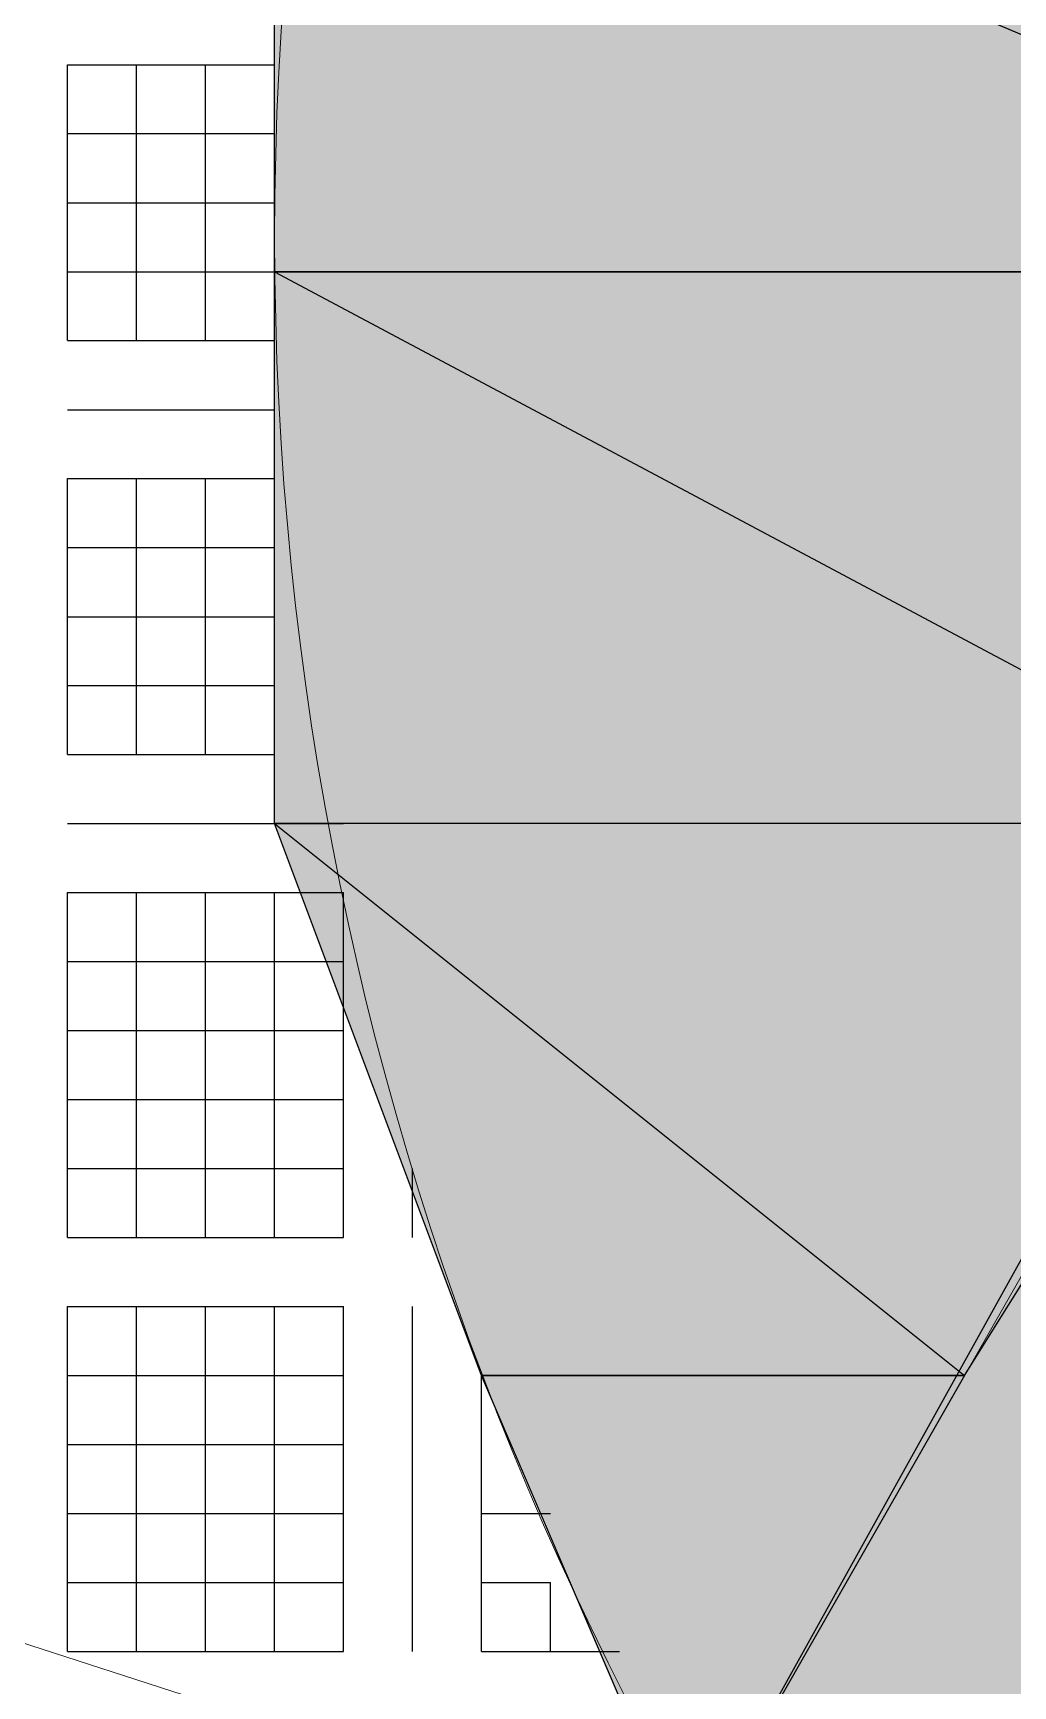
# Model space of a CAD drawing. Header units: millimetres. Extents: x 6 to 745025, y -1528 to 119936.
# Drawn here: x 178.894 to 179.495, y 109.001 to 110.016 of the extents above; entities that cross this region are included whole.
import ezdxf

# ---------------------------------------------------------------- set-up
doc = ezdxf.new("R2010")
doc.units = ezdxf.units.MM
doc.header["$MEASUREMENT"] = 0
doc.layers.get('0').update_dxf_attribs({"linetype": 'CONTINUOUS'})

msp = doc.modelspace()

# ---------------------------------------------------------------- hatches: boundary and pattern name
at = {"true_color": 0x000003}
h = msp.add_hatch(color=0, dxfattribs=at)
h.paths.add_polyline_path([(179.6768, 110.2078), (179.0418, 110.2078), (179.8461, 109.8691)])
h.paths.add_polyline_path([(179.0418, 110.2078), (179.8461, 109.8691), (179.0418, 109.8691)])
h = msp.add_hatch(color=0, dxfattribs=at)
h.paths.add_polyline_path([(179.0418, 109.8691), (179.8461, 109.8691)])
h.paths.add_polyline_path([(179.8461, 109.8691), (179.0418, 109.8691)])
h = msp.add_hatch(color=0, dxfattribs=at)
h.paths.add_polyline_path([(179.8461, 109.8691), (179.0418, 109.8691), (179.6768, 109.5304)])
h.paths.add_polyline_path([(179.0418, 109.8691), (179.6768, 109.5304), (179.0418, 109.5304)])
h = msp.add_hatch(color=0, dxfattribs=at)
h.paths.add_polyline_path([(179.6768, 109.5304), (179.0418, 109.5304), (179.4651, 109.1918)])
h.paths.add_polyline_path([(179.0418, 109.5304), (179.4651, 109.1918), (179.1688, 109.1918)])
at = {"true_color": 0x000006}
h = msp.add_hatch(color=0, dxfattribs=at)
h.paths.add_polyline_path([(180.2271, 109.2764), (179.5074, 109.2764), (180.4388, 108.8954)])
h.paths.add_polyline_path([(179.5074, 109.2764), (180.4388, 108.8954), (179.2958, 108.8954)])
at = {"true_color": 0x000003}
msp.add_hatch(color=0, dxfattribs=at).paths.add_polyline_path([(179.1688, 109.1918), (179.4651, 109.1918), (179.2958, 108.8954)])

# ---------------------------------------------------------------- linework, layer by layer
at = {"color": 0, "linetype": 'Continuous', "lineweight": 25, "true_color": 0x000005}
for p, q in [((179.0418, 109.8268), (179.0418, 109.8268)), ((178.9148, 109.7844), (178.9148, 109.7844)), ((178.9148, 109.7844), (178.9148, 109.7844)), ((178.9148, 109.7844), (178.9148, 109.7844)), ((178.9148, 109.7844), (178.9148, 109.7844)), ((178.9148, 109.7844), (178.9148, 109.7844)), ((178.9148, 109.7844), (178.9148, 109.7844)), ((178.9148, 109.7844), (178.9148, 109.7844)), ((178.9148, 109.7844), (178.9148, 109.7844)), ((178.9571, 109.7844), (178.9571, 109.7844)), ((178.9571, 109.7844), (178.9571, 109.7844)), ((178.9571, 109.7844), (178.9571, 109.7844)), ((178.9571, 109.7844), (178.9571, 109.7844)), ((178.9571, 109.7844), (178.9571, 109.7844)), ((178.9571, 109.7844), (178.9571, 109.7844)), ((178.9571, 109.7844), (178.9571, 109.7844)), ((178.9994, 109.7844), (178.9994, 109.7844)), ((178.9994, 109.7844), (178.9994, 109.7844)), ((178.9994, 109.7844), (178.9994, 109.7844)), ((178.9994, 109.7844), (178.9994, 109.7844)), ((178.9994, 109.7844), (178.9994, 109.7844)), ((178.9994, 109.7844), (178.9994, 109.7844)), ((178.9994, 109.7844), (178.9994, 109.7844)), ((179.0418, 109.7844), (179.0418, 109.7844)), ((179.0418, 109.7844), (179.0418, 109.7844)), ((179.0418, 109.5728), (179.0418, 109.6151)), ((179.0418, 109.5728), (179.0418, 109.5728)), ((178.9148, 109.5304), (178.9148, 109.5304)), ((178.9148, 109.5304), (178.9148, 109.5304)), ((178.9148, 109.5304), (178.9148, 109.5304)), ((178.9148, 109.5304), (178.9148, 109.5304)), ((178.9148, 109.5304), (178.9148, 109.5304)), ((178.9148, 109.5304), (178.9148, 109.5304)), ((178.9148, 109.5304), (178.9148, 109.5304)), ((178.9148, 109.5304), (178.9148, 109.5304)), ((178.9571, 109.5304), (178.9571, 109.5304)), ((178.9571, 109.5304), (178.9571, 109.5304)), ((178.9571, 109.5304), (178.9571, 109.5304)), ((178.9571, 109.5304), (178.9571, 109.5304)), ((178.9571, 109.5304), (178.9571, 109.5304)), ((178.9571, 109.5304), (178.9571, 109.5304)), ((178.9571, 109.5304), (178.9571, 109.5304)), ((178.9994, 109.5304), (178.9994, 109.5304)), ((178.9994, 109.5304), (178.9994, 109.5304)), ((178.9994, 109.5304), (178.9994, 109.5304)), ((178.9994, 109.5304), (178.9994, 109.5304)), ((178.9994, 109.5304), (178.9994, 109.5304)), ((178.9994, 109.5304), (178.9994, 109.5304)), ((178.9994, 109.5304), (178.9994, 109.5304)), ((179.0418, 109.5304), (179.0418, 109.5304)), ((179.0418, 109.5304), (179.0418, 109.5304)), ((179.0418, 109.5304), (179.0418, 109.5304)), ((179.0418, 109.5304), (179.0418, 109.5304)), ((179.0418, 109.5304), (179.0418, 109.5304)), ((179.0418, 109.5304), (179.0418, 109.5304)), ((179.0418, 109.5304), (179.0418, 109.5304)), ((179.1264, 109.3188), (179.1264, 109.3188)), ((179.1264, 109.3188), (179.1264, 109.3188)), ((179.1264, 109.3188), (179.1264, 109.3188)), ((179.1264, 109.3188), (179.1264, 109.3188)), ((179.1264, 109.2764), (179.1264, 109.3188)), ((179.1264, 109.2764), (179.1264, 109.3188)), ((179.1264, 109.2764), (179.1264, 109.2764)), ((179.1264, 109.2764), (179.1264, 109.2764)), ((179.1264, 109.2764), (179.1264, 109.2764)), ((179.1264, 109.2764), (179.1264, 109.2764)), ((179.1264, 109.2764), (179.1264, 109.2764)), ((179.1264, 109.2764), (179.1264, 109.2764)), ((179.1264, 109.2764), (179.1264, 109.2764)), ((179.1264, 109.2764), (179.1264, 109.2764)), ((179.1264, 109.2764), (179.1264, 109.2764)), ((179.1264, 109.2764), (179.1264, 109.2764)), ((179.1264, 109.2341), (179.1264, 109.2341)), ((179.1264, 109.2341), (179.1264, 109.2341)), ((179.1264, 109.2341), (179.1264, 109.2341)), ((179.1264, 109.2341), (179.1264, 109.2341)), ((179.1264, 109.2341), (179.1264, 109.2341)), ((179.1264, 109.2341), (179.1264, 109.2341)), ((179.1264, 109.2341), (179.1264, 109.2341)), ((179.1264, 109.1918), (179.1264, 109.1918)), ((179.1264, 109.1918), (179.1264, 109.1918)), ((179.1264, 109.1918), (179.1264, 109.1918)), ((179.1264, 109.1918), (179.1264, 109.1918)), ((179.1264, 109.1918), (179.1264, 109.1918)), ((179.1264, 109.1918), (179.1264, 109.1918)), ((179.1264, 109.1918), (179.1264, 109.1918)), ((179.1688, 109.1918), (179.1688, 109.1918)), ((179.1688, 109.1918), (179.1688, 109.1918)), ((179.1688, 109.1918), (179.1688, 109.1918)), ((179.1688, 109.1918), (179.1688, 109.1918)), ((179.1688, 109.1918), (179.1688, 109.1918)), ((179.1264, 109.1494), (179.1264, 109.1494)), ((179.1264, 109.1494), (179.1264, 109.1494)), ((179.1264, 109.1494), (179.1264, 109.1494)), ((179.1264, 109.1494), (179.1264, 109.1494)), ((179.1264, 109.1494), (179.1264, 109.1494)), ((179.1264, 109.1494), (179.1264, 109.1494)), ((179.1264, 109.1494), (179.1264, 109.1494)), ((179.1688, 109.1494), (179.1688, 109.1494)), ((179.1688, 109.1494), (179.1688, 109.1494)), ((179.1688, 109.1494), (179.1688, 109.1494)), ((179.1688, 109.1494), (179.1688, 109.1494)), ((179.1688, 109.1494), (179.1688, 109.1494)), ((179.1688, 109.1494), (179.1688, 109.1494)), ((179.1688, 109.1494), (179.1688, 109.1494)), ((179.1264, 109.1071), (179.1264, 109.1071)), ((179.1264, 109.1071), (179.1264, 109.1071)), ((179.1264, 109.1071), (179.1264, 109.1071)), ((179.1264, 109.1071), (179.1264, 109.1071)), ((179.1264, 109.1071), (179.1264, 109.1071)), ((179.1264, 109.1071), (179.1264, 109.1071)), ((179.1264, 109.1071), (179.1264, 109.1071)), ((179.1688, 109.1071), (179.1688, 109.1071)), ((179.1688, 109.1071), (179.1688, 109.1071)), ((179.1688, 109.1071), (179.1688, 109.1071)), ((179.1688, 109.1071), (179.1688, 109.1071)), ((179.1688, 109.1071), (179.1688, 109.1071)), ((179.1688, 109.1071), (179.1688, 109.1071)), ((179.1688, 109.1071), (179.2111, 109.1071)), ((179.1264, 109.0648), (179.1264, 109.0648)), ((179.1264, 109.0648), (179.1264, 109.0648)), ((179.1264, 109.0648), (179.1264, 109.0648)), ((179.1264, 109.0648), (179.1264, 109.0648)), ((179.1264, 109.0648), (179.1264, 109.0648)), ((179.1264, 109.0648), (179.1264, 109.0648)), ((179.1264, 109.0648), (179.1264, 109.0648)), ((179.1688, 109.0648), (179.2111, 109.0648)), ((179.1688, 109.0648), (179.2111, 109.0648)), ((179.1688, 109.0648), (179.2111, 109.0648)), ((179.1688, 109.0648), (179.2111, 109.0648)), ((179.1688, 109.0648), (179.2111, 109.0648)), ((179.1688, 109.0648), (179.2111, 109.0648)), ((179.1688, 109.0648), (179.2111, 109.0648)), ((179.2111, 109.0224), (179.2111, 109.0648)), ((179.2111, 109.0224), (179.2111, 109.0648)), ((179.2111, 109.0224), (179.2111, 109.0648)), ((179.1264, 109.0224), (179.1264, 109.0224)), ((179.1264, 109.0224), (179.1264, 109.0224)), ((179.1264, 109.0224), (179.1264, 109.0224)), ((179.1264, 109.0224), (179.1264, 109.0224)), ((179.1264, 109.0224), (179.1264, 109.0224)), ((179.1264, 109.0224), (179.1264, 109.0224)), ((179.1264, 109.0224), (179.1264, 109.0224)), ((179.1264, 109.0224), (179.1264, 109.0224)), ((179.1688, 109.0224), (179.2111, 109.0224)), ((179.1688, 109.0224), (179.2111, 109.0224)), ((179.1688, 109.0224), (179.2111, 109.0224)), ((179.1688, 109.0224), (179.2111, 109.0224)), ((179.1688, 109.0224), (179.2111, 109.0224)), ((179.1688, 109.0224), (179.2111, 109.0224)), ((179.1688, 109.0224), (179.2111, 109.0224)), ((179.2111, 109.0224), (179.2111, 109.0224)), ((179.2111, 109.0224), (179.2111, 109.0224)), ((179.2111, 109.0224), (179.2111, 109.0224)), ((179.2111, 109.0224), (179.2111, 109.0224))]:
    msp.add_line(p, q, dxfattribs=at)
at = {"color": 0, "linetype": 'Continuous', "lineweight": 18, "true_color": 0x000003}
msp.add_lwpolyline([(180.9891, 111.8588), (179.2958, 108.8954), (182.6824, 108.8954)], close=True, dxfattribs=at)
msp.add_lwpolyline([(179.2958, 110.8428), (176.2901, 109.8691), (179.2958, 108.8954)], dxfattribs=at)
at = {"color": 0, "linetype": 'Continuous', "lineweight": -2, "true_color": 0x000003}
for points in [[(179.0418, 110.2078), (179.8461, 109.8691), (179.0418, 109.8691)], [(179.0418, 109.8691), (179.8461, 109.8691), (179.8461, 109.8691)], [(179.8461, 109.8691), (179.8461, 109.8691), (179.0418, 109.8691)], [(179.8461, 109.8691), (179.0418, 109.8691), (179.6768, 109.5304)], [(179.0418, 109.8691), (179.6768, 109.5304), (179.0418, 109.5304)], [(179.6768, 109.5304), (179.0418, 109.5304), (179.4651, 109.1918)], [(179.0418, 109.5304), (179.4651, 109.1918), (179.1688, 109.1918)], [(179.1688, 109.1918), (179.4651, 109.1918), (179.2958, 108.8954)]]:
    msp.add_lwpolyline(points, close=True, dxfattribs=at)
at = {"color": 0, "linetype": 'Continuous', "lineweight": 25, "true_color": 0x000005}
for points in [[(178.9148, 109.9961), (178.9571, 109.9961), (178.9994, 109.9961), (179.0418, 109.9961)], [(178.9148, 109.9961), (178.9571, 109.9961), (178.9994, 109.9961), (179.0418, 109.9961)], [(178.9148, 109.9961), (178.9571, 109.9961), (178.9994, 109.9961), (179.0418, 109.9961)], [(178.9148, 109.9961), (178.9571, 109.9961), (178.9994, 109.9961), (179.0418, 109.9961)], [(178.9148, 109.9961), (178.9571, 109.9961), (178.9994, 109.9961), (179.0418, 109.9961)], [(178.9148, 109.9961), (178.9571, 109.9961), (178.9994, 109.9961), (179.0418, 109.9961)], [(178.9148, 109.9961), (178.9571, 109.9961), (178.9994, 109.9961), (179.0418, 109.9961)], [(178.9148, 109.8268), (178.9148, 109.8691), (178.9148, 109.9114), (178.9148, 109.9538), (178.9148, 109.9961)], [(178.9148, 109.8268), (178.9148, 109.8691), (178.9148, 109.9114), (178.9148, 109.9538), (178.9148, 109.9961)], [(178.9148, 109.8268), (178.9148, 109.8691), (178.9148, 109.9114), (178.9148, 109.9538), (178.9148, 109.9961)], [(178.9148, 109.8268), (178.9148, 109.8691), (178.9148, 109.9114), (178.9148, 109.9538), (178.9148, 109.9961)], [(178.9148, 109.8268), (178.9148, 109.8691), (178.9148, 109.9114), (178.9148, 109.9538), (178.9148, 109.9961)], [(178.9148, 109.8268), (178.9148, 109.8691), (178.9148, 109.9114), (178.9148, 109.9538), (178.9148, 109.9961)], [(178.9148, 109.8268), (178.9148, 109.8691), (178.9148, 109.9114), (178.9148, 109.9538), (178.9148, 109.9961)], [(178.9148, 109.8268), (178.9148, 109.8691), (178.9148, 109.9114), (178.9148, 109.9538), (178.9148, 109.9961)], [(178.9571, 109.8268), (178.9571, 109.8691), (178.9571, 109.9114), (178.9571, 109.9538), (178.9571, 109.9961)], [(178.9571, 109.8268), (178.9571, 109.8691), (178.9571, 109.9114), (178.9571, 109.9538), (178.9571, 109.9961)], [(178.9571, 109.8268), (178.9571, 109.8691), (178.9571, 109.9114), (178.9571, 109.9538), (178.9571, 109.9961)], [(178.9571, 109.8268), (178.9571, 109.8691), (178.9571, 109.9114), (178.9571, 109.9538), (178.9571, 109.9961)], [(178.9571, 109.8268), (178.9571, 109.8691), (178.9571, 109.9114), (178.9571, 109.9538), (178.9571, 109.9961)], [(178.9571, 109.8268), (178.9571, 109.8691), (178.9571, 109.9114), (178.9571, 109.9538), (178.9571, 109.9961)], [(178.9571, 109.8268), (178.9571, 109.8691), (178.9571, 109.9114), (178.9571, 109.9538), (178.9571, 109.9961)], [(178.9994, 109.8268), (178.9994, 109.8691), (178.9994, 109.9114), (178.9994, 109.9538), (178.9994, 109.9961)], [(178.9994, 109.8268), (178.9994, 109.8691), (178.9994, 109.9114), (178.9994, 109.9538), (178.9994, 109.9961)], [(178.9994, 109.8268), (178.9994, 109.8691), (178.9994, 109.9114), (178.9994, 109.9538), (178.9994, 109.9961)], [(178.9994, 109.8268), (178.9994, 109.8691), (178.9994, 109.9114), (178.9994, 109.9538), (178.9994, 109.9961)], [(178.9994, 109.8268), (178.9994, 109.8691), (178.9994, 109.9114), (178.9994, 109.9538), (178.9994, 109.9961)], [(178.9994, 109.8268), (178.9994, 109.8691), (178.9994, 109.9114), (178.9994, 109.9538), (178.9994, 109.9961)], [(178.9994, 109.8268), (178.9994, 109.8691), (178.9994, 109.9114), (178.9994, 109.9538), (178.9994, 109.9961)], [(179.0418, 109.8268), (179.0418, 109.8691), (179.0418, 109.9114), (179.0418, 109.9538), (179.0418, 109.9961)], [(179.0418, 109.9114), (179.0418, 109.9538), (179.0418, 109.9961)], [(178.9148, 109.9538), (178.9571, 109.9538), (178.9994, 109.9538), (179.0418, 109.9538)], [(178.9148, 109.9538), (178.9571, 109.9538), (178.9994, 109.9538), (179.0418, 109.9538)], [(178.9148, 109.9538), (178.9571, 109.9538), (178.9994, 109.9538), (179.0418, 109.9538)], [(178.9148, 109.9538), (178.9571, 109.9538), (178.9994, 109.9538), (179.0418, 109.9538)], [(178.9148, 109.9538), (178.9571, 109.9538), (178.9994, 109.9538), (179.0418, 109.9538)], [(178.9148, 109.9538), (178.9571, 109.9538), (178.9994, 109.9538), (179.0418, 109.9538)], [(178.9148, 109.9538), (178.9571, 109.9538), (178.9994, 109.9538), (179.0418, 109.9538)], [(178.9148, 109.9114), (178.9571, 109.9114), (178.9994, 109.9114), (179.0418, 109.9114)], [(178.9148, 109.9114), (178.9571, 109.9114), (178.9994, 109.9114), (179.0418, 109.9114)], [(178.9148, 109.9114), (178.9571, 109.9114), (178.9994, 109.9114), (179.0418, 109.9114)], [(178.9148, 109.9114), (178.9571, 109.9114), (178.9994, 109.9114), (179.0418, 109.9114)], [(178.9148, 109.9114), (178.9571, 109.9114), (178.9994, 109.9114), (179.0418, 109.9114)], [(178.9148, 109.9114), (178.9571, 109.9114), (178.9994, 109.9114), (179.0418, 109.9114)], [(178.9148, 109.9114), (178.9571, 109.9114), (178.9994, 109.9114), (179.0418, 109.9114)], [(178.9148, 109.8691), (178.9571, 109.8691), (178.9994, 109.8691), (179.0418, 109.8691)], [(178.9148, 109.8691), (178.9571, 109.8691), (178.9994, 109.8691), (179.0418, 109.8691)], [(178.9148, 109.8691), (178.9571, 109.8691), (178.9994, 109.8691), (179.0418, 109.8691)], [(178.9148, 109.8691), (178.9571, 109.8691), (178.9994, 109.8691), (179.0418, 109.8691)], [(178.9148, 109.8691), (178.9571, 109.8691), (178.9994, 109.8691), (179.0418, 109.8691)], [(178.9148, 109.8691), (178.9571, 109.8691), (178.9994, 109.8691), (179.0418, 109.8691)], [(178.9148, 109.8691), (178.9571, 109.8691), (178.9994, 109.8691), (179.0418, 109.8691)], [(178.9148, 109.8268), (178.9571, 109.8268), (178.9994, 109.8268), (179.0418, 109.8268)], [(178.9148, 109.8268), (178.9571, 109.8268), (178.9994, 109.8268), (179.0418, 109.8268)], [(178.9148, 109.8268), (178.9571, 109.8268), (178.9994, 109.8268), (179.0418, 109.8268)], [(178.9148, 109.8268), (178.9571, 109.8268), (178.9994, 109.8268), (179.0418, 109.8268)], [(178.9148, 109.8268), (178.9571, 109.8268), (178.9994, 109.8268), (179.0418, 109.8268)], [(178.9148, 109.8268), (178.9571, 109.8268), (178.9994, 109.8268), (179.0418, 109.8268)], [(178.9148, 109.8268), (178.9571, 109.8268), (178.9994, 109.8268), (179.0418, 109.8268)], [(178.9148, 109.8268), (178.9571, 109.8268), (178.9994, 109.8268), (179.0418, 109.8268)], [(178.9148, 109.7844), (178.9571, 109.7844), (178.9994, 109.7844), (179.0418, 109.7844)], [(178.9148, 109.7844), (178.9571, 109.7844), (178.9994, 109.7844), (179.0418, 109.7844)], [(178.9148, 109.7844), (178.9571, 109.7844), (178.9994, 109.7844), (179.0418, 109.7844)], [(178.9148, 109.7844), (178.9571, 109.7844), (178.9994, 109.7844), (179.0418, 109.7844)], [(178.9148, 109.7844), (178.9571, 109.7844), (178.9994, 109.7844), (179.0418, 109.7844)], [(178.9148, 109.7844), (178.9571, 109.7844), (178.9994, 109.7844), (179.0418, 109.7844)], [(178.9148, 109.7844), (178.9571, 109.7844), (178.9994, 109.7844), (179.0418, 109.7844)], [(178.9148, 109.7421), (178.9571, 109.7421), (178.9994, 109.7421), (179.0418, 109.7421)], [(178.9148, 109.7421), (178.9571, 109.7421), (178.9994, 109.7421), (179.0418, 109.7421)], [(178.9148, 109.7421), (178.9571, 109.7421), (178.9994, 109.7421), (179.0418, 109.7421)], [(178.9148, 109.7421), (178.9571, 109.7421), (178.9994, 109.7421), (179.0418, 109.7421)], [(178.9148, 109.7421), (178.9571, 109.7421), (178.9994, 109.7421), (179.0418, 109.7421)], [(178.9148, 109.7421), (178.9571, 109.7421), (178.9994, 109.7421), (179.0418, 109.7421)], [(178.9148, 109.7421), (178.9571, 109.7421), (178.9994, 109.7421), (179.0418, 109.7421)], [(178.9148, 109.5728), (178.9148, 109.6151), (178.9148, 109.6574), (178.9148, 109.6998), (178.9148, 109.7421)], [(178.9148, 109.5728), (178.9148, 109.6151), (178.9148, 109.6574), (178.9148, 109.6998), (178.9148, 109.7421)], [(178.9148, 109.5728), (178.9148, 109.6151), (178.9148, 109.6574), (178.9148, 109.6998), (178.9148, 109.7421)], [(178.9148, 109.5728), (178.9148, 109.6151), (178.9148, 109.6574), (178.9148, 109.6998), (178.9148, 109.7421)], [(178.9148, 109.5728), (178.9148, 109.6151), (178.9148, 109.6574), (178.9148, 109.6998), (178.9148, 109.7421)], [(178.9148, 109.5728), (178.9148, 109.6151), (178.9148, 109.6574), (178.9148, 109.6998), (178.9148, 109.7421)], [(178.9148, 109.5728), (178.9148, 109.6151), (178.9148, 109.6574), (178.9148, 109.6998), (178.9148, 109.7421)], [(178.9148, 109.5728), (178.9148, 109.6151), (178.9148, 109.6574), (178.9148, 109.6998), (178.9148, 109.7421)], [(178.9571, 109.5728), (178.9571, 109.6151), (178.9571, 109.6574), (178.9571, 109.6998), (178.9571, 109.7421)], [(178.9571, 109.5728), (178.9571, 109.6151), (178.9571, 109.6574), (178.9571, 109.6998), (178.9571, 109.7421)], [(178.9571, 109.5728), (178.9571, 109.6151), (178.9571, 109.6574), (178.9571, 109.6998), (178.9571, 109.7421)], [(178.9571, 109.5728), (178.9571, 109.6151), (178.9571, 109.6574), (178.9571, 109.6998), (178.9571, 109.7421)], [(178.9571, 109.5728), (178.9571, 109.6151), (178.9571, 109.6574), (178.9571, 109.6998), (178.9571, 109.7421)], [(178.9571, 109.5728), (178.9571, 109.6151), (178.9571, 109.6574), (178.9571, 109.6998), (178.9571, 109.7421)], [(178.9571, 109.5728), (178.9571, 109.6151), (178.9571, 109.6574), (178.9571, 109.6998), (178.9571, 109.7421)], [(178.9994, 109.5728), (178.9994, 109.6151), (178.9994, 109.6574), (178.9994, 109.6998), (178.9994, 109.7421)], [(178.9994, 109.5728), (178.9994, 109.6151), (178.9994, 109.6574), (178.9994, 109.6998), (178.9994, 109.7421)], [(178.9994, 109.5728), (178.9994, 109.6151), (178.9994, 109.6574), (178.9994, 109.6998), (178.9994, 109.7421)], [(178.9994, 109.5728), (178.9994, 109.6151), (178.9994, 109.6574), (178.9994, 109.6998), (178.9994, 109.7421)], [(178.9994, 109.5728), (178.9994, 109.6151), (178.9994, 109.6574), (178.9994, 109.6998), (178.9994, 109.7421)], [(178.9994, 109.5728), (178.9994, 109.6151), (178.9994, 109.6574), (178.9994, 109.6998), (178.9994, 109.7421)], [(178.9994, 109.5728), (178.9994, 109.6151), (178.9994, 109.6574), (178.9994, 109.6998), (178.9994, 109.7421)], [(179.0418, 109.5728), (179.0418, 109.6151), (179.0418, 109.6574), (179.0418, 109.6998), (179.0418, 109.7421)], [(179.0418, 109.5728), (179.0418, 109.6151), (179.0418, 109.6574), (179.0418, 109.6998), (179.0418, 109.7421)], [(178.9148, 109.6998), (178.9571, 109.6998), (178.9994, 109.6998), (179.0418, 109.6998)], [(178.9148, 109.6998), (178.9571, 109.6998), (178.9994, 109.6998), (179.0418, 109.6998)], [(178.9148, 109.6998), (178.9571, 109.6998), (178.9994, 109.6998), (179.0418, 109.6998)], [(178.9148, 109.6998), (178.9571, 109.6998), (178.9994, 109.6998), (179.0418, 109.6998)], [(178.9148, 109.6998), (178.9571, 109.6998), (178.9994, 109.6998), (179.0418, 109.6998)], [(178.9148, 109.6998), (178.9571, 109.6998), (178.9994, 109.6998), (179.0418, 109.6998)], [(178.9148, 109.6998), (178.9571, 109.6998), (178.9994, 109.6998), (179.0418, 109.6998)], [(179.0418, 109.5728), (179.0418, 109.6151), (179.0418, 109.6574), (179.0418, 109.6998)], [(178.9148, 109.6574), (178.9571, 109.6574), (178.9994, 109.6574), (179.0418, 109.6574)], [(178.9148, 109.6574), (178.9571, 109.6574), (178.9994, 109.6574), (179.0418, 109.6574)], [(178.9148, 109.6574), (178.9571, 109.6574), (178.9994, 109.6574), (179.0418, 109.6574)], [(178.9148, 109.6574), (178.9571, 109.6574), (178.9994, 109.6574), (179.0418, 109.6574)], [(178.9148, 109.6574), (178.9571, 109.6574), (178.9994, 109.6574), (179.0418, 109.6574)], [(178.9148, 109.6574), (178.9571, 109.6574), (178.9994, 109.6574), (179.0418, 109.6574)], [(178.9148, 109.6574), (178.9571, 109.6574), (178.9994, 109.6574), (179.0418, 109.6574)], [(179.0418, 109.5728), (179.0418, 109.6151), (179.0418, 109.6574)], [(178.9148, 109.6151), (178.9571, 109.6151), (178.9994, 109.6151), (179.0418, 109.6151)], [(178.9148, 109.6151), (178.9571, 109.6151), (178.9994, 109.6151), (179.0418, 109.6151)], [(178.9148, 109.6151), (178.9571, 109.6151), (178.9994, 109.6151), (179.0418, 109.6151)], [(178.9148, 109.6151), (178.9571, 109.6151), (178.9994, 109.6151), (179.0418, 109.6151)], [(178.9148, 109.6151), (178.9571, 109.6151), (178.9994, 109.6151), (179.0418, 109.6151)], [(178.9148, 109.6151), (178.9571, 109.6151), (178.9994, 109.6151), (179.0418, 109.6151)], [(178.9148, 109.6151), (178.9571, 109.6151), (178.9994, 109.6151), (179.0418, 109.6151)], [(178.9148, 109.5728), (178.9571, 109.5728), (178.9994, 109.5728), (179.0418, 109.5728)], [(178.9148, 109.5728), (178.9571, 109.5728), (178.9994, 109.5728), (179.0418, 109.5728)], [(178.9148, 109.5728), (178.9571, 109.5728), (178.9994, 109.5728), (179.0418, 109.5728)], [(178.9148, 109.5728), (178.9571, 109.5728), (178.9994, 109.5728), (179.0418, 109.5728)], [(178.9148, 109.5728), (178.9571, 109.5728), (178.9994, 109.5728), (179.0418, 109.5728)], [(178.9148, 109.5728), (178.9571, 109.5728), (178.9994, 109.5728), (179.0418, 109.5728)], [(178.9148, 109.5728), (178.9571, 109.5728), (178.9994, 109.5728), (179.0418, 109.5728)], [(178.9148, 109.5728), (178.9571, 109.5728), (178.9994, 109.5728), (179.0418, 109.5728)], [(178.9148, 109.5304), (178.9571, 109.5304), (178.9994, 109.5304), (179.0418, 109.5304)], [(178.9148, 109.5304), (178.9571, 109.5304), (178.9994, 109.5304), (179.0418, 109.5304)], [(178.9148, 109.5304), (178.9571, 109.5304), (178.9994, 109.5304), (179.0418, 109.5304)], [(178.9148, 109.5304), (178.9571, 109.5304), (178.9994, 109.5304), (179.0418, 109.5304)], [(178.9148, 109.5304), (178.9571, 109.5304), (178.9994, 109.5304), (179.0418, 109.5304)], [(178.9148, 109.5304), (178.9571, 109.5304), (178.9994, 109.5304), (179.0418, 109.5304)], [(178.9148, 109.5304), (178.9571, 109.5304), (178.9994, 109.5304), (179.0418, 109.5304), (179.0841, 109.5304)], [(178.9148, 109.4881), (178.9571, 109.4881), (178.9994, 109.4881), (179.0418, 109.4881), (179.0841, 109.4881)], [(178.9148, 109.4881), (178.9571, 109.4881), (178.9994, 109.4881), (179.0418, 109.4881), (179.0841, 109.4881)], [(178.9148, 109.4881), (178.9571, 109.4881), (178.9994, 109.4881), (179.0418, 109.4881), (179.0841, 109.4881)], [(178.9148, 109.4881), (178.9571, 109.4881), (178.9994, 109.4881), (179.0418, 109.4881), (179.0841, 109.4881)], [(178.9148, 109.4881), (178.9571, 109.4881), (178.9994, 109.4881), (179.0418, 109.4881), (179.0841, 109.4881)], [(178.9148, 109.4881), (178.9571, 109.4881), (178.9994, 109.4881), (179.0418, 109.4881), (179.0841, 109.4881)], [(178.9148, 109.4881), (178.9571, 109.4881), (178.9994, 109.4881), (179.0418, 109.4881), (179.0841, 109.4881)], [(178.9148, 109.2764), (178.9148, 109.3188), (178.9148, 109.3611), (178.9148, 109.4034), (178.9148, 109.4458), (178.9148, 109.4881)], [(178.9148, 109.2764), (178.9148, 109.3188), (178.9148, 109.3611), (178.9148, 109.4034), (178.9148, 109.4458), (178.9148, 109.4881)], [(178.9148, 109.2764), (178.9148, 109.3188), (178.9148, 109.3611), (178.9148, 109.4034), (178.9148, 109.4458), (178.9148, 109.4881)], [(178.9148, 109.2764), (178.9148, 109.3188), (178.9148, 109.3611), (178.9148, 109.4034), (178.9148, 109.4458), (178.9148, 109.4881)], [(178.9148, 109.2764), (178.9148, 109.3188), (178.9148, 109.3611), (178.9148, 109.4034), (178.9148, 109.4458), (178.9148, 109.4881)], [(178.9148, 109.2764), (178.9148, 109.3188), (178.9148, 109.3611), (178.9148, 109.4034), (178.9148, 109.4458), (178.9148, 109.4881)], [(178.9148, 109.2764), (178.9148, 109.3188), (178.9148, 109.3611), (178.9148, 109.4034), (178.9148, 109.4458), (178.9148, 109.4881)], [(178.9148, 109.2764), (178.9148, 109.3188), (178.9148, 109.3611), (178.9148, 109.4034), (178.9148, 109.4458), (178.9148, 109.4881)], [(178.9571, 109.2764), (178.9571, 109.3188), (178.9571, 109.3611), (178.9571, 109.4034), (178.9571, 109.4458), (178.9571, 109.4881)], [(178.9571, 109.2764), (178.9571, 109.3188), (178.9571, 109.3611), (178.9571, 109.4034), (178.9571, 109.4458), (178.9571, 109.4881)], [(178.9571, 109.2764), (178.9571, 109.3188), (178.9571, 109.3611), (178.9571, 109.4034), (178.9571, 109.4458), (178.9571, 109.4881)], [(178.9571, 109.2764), (178.9571, 109.3188), (178.9571, 109.3611), (178.9571, 109.4034), (178.9571, 109.4458), (178.9571, 109.4881)], [(178.9571, 109.2764), (178.9571, 109.3188), (178.9571, 109.3611), (178.9571, 109.4034), (178.9571, 109.4458), (178.9571, 109.4881)], [(178.9571, 109.2764), (178.9571, 109.3188), (178.9571, 109.3611), (178.9571, 109.4034), (178.9571, 109.4458), (178.9571, 109.4881)], [(178.9571, 109.2764), (178.9571, 109.3188), (178.9571, 109.3611), (178.9571, 109.4034), (178.9571, 109.4458), (178.9571, 109.4881)], [(178.9994, 109.2764), (178.9994, 109.3188), (178.9994, 109.3611), (178.9994, 109.4034), (178.9994, 109.4458), (178.9994, 109.4881)], [(178.9994, 109.2764), (178.9994, 109.3188), (178.9994, 109.3611), (178.9994, 109.4034), (178.9994, 109.4458), (178.9994, 109.4881)], [(178.9994, 109.2764), (178.9994, 109.3188), (178.9994, 109.3611), (178.9994, 109.4034), (178.9994, 109.4458), (178.9994, 109.4881)], [(178.9994, 109.2764), (178.9994, 109.3188), (178.9994, 109.3611), (178.9994, 109.4034), (178.9994, 109.4458), (178.9994, 109.4881)], [(178.9994, 109.2764), (178.9994, 109.3188), (178.9994, 109.3611), (178.9994, 109.4034), (178.9994, 109.4458), (178.9994, 109.4881)], [(178.9994, 109.2764), (178.9994, 109.3188), (178.9994, 109.3611), (178.9994, 109.4034), (178.9994, 109.4458), (178.9994, 109.4881)], [(178.9994, 109.2764), (178.9994, 109.3188), (178.9994, 109.3611), (178.9994, 109.4034), (178.9994, 109.4458), (178.9994, 109.4881)], [(179.0418, 109.2764), (179.0418, 109.3188), (179.0418, 109.3611), (179.0418, 109.4034), (179.0418, 109.4458), (179.0418, 109.4881)], [(179.0418, 109.2764), (179.0418, 109.3188), (179.0418, 109.3611), (179.0418, 109.4034), (179.0418, 109.4458), (179.0418, 109.4881)], [(179.0418, 109.2764), (179.0418, 109.3188), (179.0418, 109.3611), (179.0418, 109.4034), (179.0418, 109.4458), (179.0418, 109.4881)], [(179.0418, 109.2764), (179.0418, 109.3188), (179.0418, 109.3611), (179.0418, 109.4034), (179.0418, 109.4458), (179.0418, 109.4881)], [(179.0418, 109.2764), (179.0418, 109.3188), (179.0418, 109.3611), (179.0418, 109.4034), (179.0418, 109.4458), (179.0418, 109.4881)], [(179.0418, 109.2764), (179.0418, 109.3188), (179.0418, 109.3611), (179.0418, 109.4034), (179.0418, 109.4458), (179.0418, 109.4881)], [(179.0418, 109.2764), (179.0418, 109.3188), (179.0418, 109.3611), (179.0418, 109.4034), (179.0418, 109.4458), (179.0418, 109.4881)], [(179.0841, 109.2764), (179.0841, 109.3188), (179.0841, 109.3611), (179.0841, 109.4034), (179.0841, 109.4458), (179.0841, 109.4881)], [(179.0841, 109.2764), (179.0841, 109.3188), (179.0841, 109.3611), (179.0841, 109.4034), (179.0841, 109.4458), (179.0841, 109.4881)], [(178.9148, 109.4458), (178.9571, 109.4458), (178.9994, 109.4458), (179.0418, 109.4458), (179.0841, 109.4458)], [(178.9148, 109.4458), (178.9571, 109.4458), (178.9994, 109.4458), (179.0418, 109.4458), (179.0841, 109.4458)], [(178.9148, 109.4458), (178.9571, 109.4458), (178.9994, 109.4458), (179.0418, 109.4458), (179.0841, 109.4458)], [(178.9148, 109.4458), (178.9571, 109.4458), (178.9994, 109.4458), (179.0418, 109.4458), (179.0841, 109.4458)], [(178.9148, 109.4458), (178.9571, 109.4458), (178.9994, 109.4458), (179.0418, 109.4458), (179.0841, 109.4458)], [(178.9148, 109.4458), (178.9571, 109.4458), (178.9994, 109.4458), (179.0418, 109.4458), (179.0841, 109.4458)], [(178.9148, 109.4458), (178.9571, 109.4458), (178.9994, 109.4458), (179.0418, 109.4458), (179.0841, 109.4458)], [(179.0841, 109.2764), (179.0841, 109.3188), (179.0841, 109.3611), (179.0841, 109.4034), (179.0841, 109.4458)], [(178.9148, 109.4034), (178.9571, 109.4034), (178.9994, 109.4034), (179.0418, 109.4034), (179.0841, 109.4034)], [(178.9148, 109.4034), (178.9571, 109.4034), (178.9994, 109.4034), (179.0418, 109.4034), (179.0841, 109.4034)], [(178.9148, 109.4034), (178.9571, 109.4034), (178.9994, 109.4034), (179.0418, 109.4034), (179.0841, 109.4034)], [(178.9148, 109.4034), (178.9571, 109.4034), (178.9994, 109.4034), (179.0418, 109.4034), (179.0841, 109.4034)], [(178.9148, 109.4034), (178.9571, 109.4034), (178.9994, 109.4034), (179.0418, 109.4034), (179.0841, 109.4034)], [(178.9148, 109.4034), (178.9571, 109.4034), (178.9994, 109.4034), (179.0418, 109.4034), (179.0841, 109.4034)], [(178.9148, 109.4034), (178.9571, 109.4034), (178.9994, 109.4034), (179.0418, 109.4034), (179.0841, 109.4034)], [(179.0841, 109.2764), (179.0841, 109.3188), (179.0841, 109.3611), (179.0841, 109.4034)], [(179.0841, 109.2764), (179.0841, 109.3188), (179.0841, 109.3611), (179.0841, 109.4034)], [(178.9148, 109.3611), (178.9571, 109.3611), (178.9994, 109.3611), (179.0418, 109.3611), (179.0841, 109.3611)], [(178.9148, 109.3611), (178.9571, 109.3611), (178.9994, 109.3611), (179.0418, 109.3611), (179.0841, 109.3611)], [(178.9148, 109.3611), (178.9571, 109.3611), (178.9994, 109.3611), (179.0418, 109.3611), (179.0841, 109.3611)], [(178.9148, 109.3611), (178.9571, 109.3611), (178.9994, 109.3611), (179.0418, 109.3611), (179.0841, 109.3611)], [(178.9148, 109.3611), (178.9571, 109.3611), (178.9994, 109.3611), (179.0418, 109.3611), (179.0841, 109.3611)], [(178.9148, 109.3611), (178.9571, 109.3611), (178.9994, 109.3611), (179.0418, 109.3611), (179.0841, 109.3611)], [(178.9148, 109.3611), (178.9571, 109.3611), (178.9994, 109.3611), (179.0418, 109.3611), (179.0841, 109.3611)], [(179.0841, 109.2764), (179.0841, 109.3188), (179.0841, 109.3611)], [(179.0841, 109.2764), (179.0841, 109.3188), (179.0841, 109.3611)], [(178.9148, 109.3188), (178.9571, 109.3188), (178.9994, 109.3188), (179.0418, 109.3188), (179.0841, 109.3188)], [(178.9148, 109.3188), (178.9571, 109.3188), (178.9994, 109.3188), (179.0418, 109.3188), (179.0841, 109.3188)], [(178.9148, 109.3188), (178.9571, 109.3188), (178.9994, 109.3188), (179.0418, 109.3188), (179.0841, 109.3188)], [(178.9148, 109.3188), (178.9571, 109.3188), (178.9994, 109.3188), (179.0418, 109.3188), (179.0841, 109.3188)], [(178.9148, 109.3188), (178.9571, 109.3188), (178.9994, 109.3188), (179.0418, 109.3188), (179.0841, 109.3188)], [(178.9148, 109.3188), (178.9571, 109.3188), (178.9994, 109.3188), (179.0418, 109.3188), (179.0841, 109.3188)], [(178.9148, 109.3188), (178.9571, 109.3188), (178.9994, 109.3188), (179.0418, 109.3188), (179.0841, 109.3188)], [(178.9148, 109.2764), (178.9571, 109.2764), (178.9994, 109.2764), (179.0418, 109.2764), (179.0841, 109.2764)], [(178.9148, 109.2764), (178.9571, 109.2764), (178.9994, 109.2764), (179.0418, 109.2764), (179.0841, 109.2764)], [(178.9148, 109.2764), (178.9571, 109.2764), (178.9994, 109.2764), (179.0418, 109.2764), (179.0841, 109.2764)], [(178.9148, 109.2764), (178.9571, 109.2764), (178.9994, 109.2764), (179.0418, 109.2764), (179.0841, 109.2764)], [(178.9148, 109.2764), (178.9571, 109.2764), (178.9994, 109.2764), (179.0418, 109.2764), (179.0841, 109.2764)], [(178.9148, 109.2764), (178.9571, 109.2764), (178.9994, 109.2764), (179.0418, 109.2764), (179.0841, 109.2764)], [(178.9148, 109.2764), (178.9571, 109.2764), (178.9994, 109.2764), (179.0418, 109.2764), (179.0841, 109.2764)], [(178.9148, 109.2764), (178.9571, 109.2764), (178.9994, 109.2764), (179.0418, 109.2764), (179.0841, 109.2764)], [(178.9148, 109.2341), (178.9571, 109.2341), (178.9994, 109.2341), (179.0418, 109.2341), (179.0841, 109.2341)], [(178.9148, 109.2341), (178.9571, 109.2341), (178.9994, 109.2341), (179.0418, 109.2341), (179.0841, 109.2341)], [(178.9148, 109.2341), (178.9571, 109.2341), (178.9994, 109.2341), (179.0418, 109.2341), (179.0841, 109.2341)], [(178.9148, 109.2341), (178.9571, 109.2341), (178.9994, 109.2341), (179.0418, 109.2341), (179.0841, 109.2341)], [(178.9148, 109.2341), (178.9571, 109.2341), (178.9994, 109.2341), (179.0418, 109.2341), (179.0841, 109.2341)], [(178.9148, 109.2341), (178.9571, 109.2341), (178.9994, 109.2341), (179.0418, 109.2341), (179.0841, 109.2341)], [(178.9148, 109.2341), (178.9571, 109.2341), (178.9994, 109.2341), (179.0418, 109.2341), (179.0841, 109.2341)], [(178.9148, 109.0224), (178.9148, 109.0648), (178.9148, 109.1071), (178.9148, 109.1494), (178.9148, 109.1918), (178.9148, 109.2341)], [(178.9148, 109.0224), (178.9148, 109.0648), (178.9148, 109.1071), (178.9148, 109.1494), (178.9148, 109.1918), (178.9148, 109.2341)], [(178.9148, 109.0224), (178.9148, 109.0648), (178.9148, 109.1071), (178.9148, 109.1494), (178.9148, 109.1918), (178.9148, 109.2341)], [(178.9148, 109.0224), (178.9148, 109.0648), (178.9148, 109.1071), (178.9148, 109.1494), (178.9148, 109.1918), (178.9148, 109.2341)], [(178.9148, 109.0224), (178.9148, 109.0648), (178.9148, 109.1071), (178.9148, 109.1494), (178.9148, 109.1918), (178.9148, 109.2341)], [(178.9148, 109.0224), (178.9148, 109.0648), (178.9148, 109.1071), (178.9148, 109.1494), (178.9148, 109.1918), (178.9148, 109.2341)], [(178.9148, 109.0224), (178.9148, 109.0648), (178.9148, 109.1071), (178.9148, 109.1494), (178.9148, 109.1918), (178.9148, 109.2341)], [(178.9148, 109.0224), (178.9148, 109.0648), (178.9148, 109.1071), (178.9148, 109.1494), (178.9148, 109.1918), (178.9148, 109.2341)], [(178.9571, 109.0224), (178.9571, 109.0648), (178.9571, 109.1071), (178.9571, 109.1494), (178.9571, 109.1918), (178.9571, 109.2341)], [(178.9571, 109.0224), (178.9571, 109.0648), (178.9571, 109.1071), (178.9571, 109.1494), (178.9571, 109.1918), (178.9571, 109.2341)], [(178.9571, 109.0224), (178.9571, 109.0648), (178.9571, 109.1071), (178.9571, 109.1494), (178.9571, 109.1918), (178.9571, 109.2341)], [(178.9571, 109.0224), (178.9571, 109.0648), (178.9571, 109.1071), (178.9571, 109.1494), (178.9571, 109.1918), (178.9571, 109.2341)], [(178.9571, 109.0224), (178.9571, 109.0648), (178.9571, 109.1071), (178.9571, 109.1494), (178.9571, 109.1918), (178.9571, 109.2341)], [(178.9571, 109.0224), (178.9571, 109.0648), (178.9571, 109.1071), (178.9571, 109.1494), (178.9571, 109.1918), (178.9571, 109.2341)], [(178.9571, 109.0224), (178.9571, 109.0648), (178.9571, 109.1071), (178.9571, 109.1494), (178.9571, 109.1918), (178.9571, 109.2341)], [(178.9994, 109.0224), (178.9994, 109.0648), (178.9994, 109.1071), (178.9994, 109.1494), (178.9994, 109.1918), (178.9994, 109.2341)], [(178.9994, 109.0224), (178.9994, 109.0648), (178.9994, 109.1071), (178.9994, 109.1494), (178.9994, 109.1918), (178.9994, 109.2341)], [(178.9994, 109.0224), (178.9994, 109.0648), (178.9994, 109.1071), (178.9994, 109.1494), (178.9994, 109.1918), (178.9994, 109.2341)], [(178.9994, 109.0224), (178.9994, 109.0648), (178.9994, 109.1071), (178.9994, 109.1494), (178.9994, 109.1918), (178.9994, 109.2341)], [(178.9994, 109.0224), (178.9994, 109.0648), (178.9994, 109.1071), (178.9994, 109.1494), (178.9994, 109.1918), (178.9994, 109.2341)], [(178.9994, 109.0224), (178.9994, 109.0648), (178.9994, 109.1071), (178.9994, 109.1494), (178.9994, 109.1918), (178.9994, 109.2341)], [(178.9994, 109.0224), (178.9994, 109.0648), (178.9994, 109.1071), (178.9994, 109.1494), (178.9994, 109.1918), (178.9994, 109.2341)], [(179.0418, 109.0224), (179.0418, 109.0648), (179.0418, 109.1071), (179.0418, 109.1494), (179.0418, 109.1918), (179.0418, 109.2341)], [(179.0418, 109.0224), (179.0418, 109.0648), (179.0418, 109.1071), (179.0418, 109.1494), (179.0418, 109.1918), (179.0418, 109.2341)], [(179.0418, 109.0224), (179.0418, 109.0648), (179.0418, 109.1071), (179.0418, 109.1494), (179.0418, 109.1918), (179.0418, 109.2341)], [(179.0418, 109.0224), (179.0418, 109.0648), (179.0418, 109.1071), (179.0418, 109.1494), (179.0418, 109.1918), (179.0418, 109.2341)], [(179.0418, 109.0224), (179.0418, 109.0648), (179.0418, 109.1071), (179.0418, 109.1494), (179.0418, 109.1918), (179.0418, 109.2341)], [(179.0418, 109.0224), (179.0418, 109.0648), (179.0418, 109.1071), (179.0418, 109.1494), (179.0418, 109.1918), (179.0418, 109.2341)], [(179.0418, 109.0224), (179.0418, 109.0648), (179.0418, 109.1071), (179.0418, 109.1494), (179.0418, 109.1918), (179.0418, 109.2341)], [(179.0841, 109.0224), (179.0841, 109.0648), (179.0841, 109.1071), (179.0841, 109.1494), (179.0841, 109.1918), (179.0841, 109.2341)], [(179.0841, 109.0224), (179.0841, 109.0648), (179.0841, 109.1071), (179.0841, 109.1494), (179.0841, 109.1918), (179.0841, 109.2341)], [(179.0841, 109.0224), (179.0841, 109.0648), (179.0841, 109.1071), (179.0841, 109.1494), (179.0841, 109.1918), (179.0841, 109.2341)], [(179.0841, 109.0224), (179.0841, 109.0648), (179.0841, 109.1071), (179.0841, 109.1494), (179.0841, 109.1918), (179.0841, 109.2341)], [(179.0841, 109.0224), (179.0841, 109.0648), (179.0841, 109.1071), (179.0841, 109.1494), (179.0841, 109.1918), (179.0841, 109.2341)], [(179.0841, 109.0224), (179.0841, 109.0648), (179.0841, 109.1071), (179.0841, 109.1494), (179.0841, 109.1918), (179.0841, 109.2341)], [(179.0841, 109.0224), (179.0841, 109.0648), (179.0841, 109.1071), (179.0841, 109.1494), (179.0841, 109.1918), (179.0841, 109.2341)], [(179.1264, 109.0224), (179.1264, 109.0648), (179.1264, 109.1071), (179.1264, 109.1494), (179.1264, 109.1918), (179.1264, 109.2341)], [(179.1264, 109.0224), (179.1264, 109.0648), (179.1264, 109.1071), (179.1264, 109.1494), (179.1264, 109.1918), (179.1264, 109.2341)], [(179.1264, 109.0224), (179.1264, 109.0648), (179.1264, 109.1071), (179.1264, 109.1494), (179.1264, 109.1918), (179.1264, 109.2341)], [(179.1264, 109.0224), (179.1264, 109.0648), (179.1264, 109.1071), (179.1264, 109.1494), (179.1264, 109.1918), (179.1264, 109.2341)], [(179.1264, 109.0224), (179.1264, 109.0648), (179.1264, 109.1071), (179.1264, 109.1494), (179.1264, 109.1918), (179.1264, 109.2341)], [(179.1264, 109.0224), (179.1264, 109.0648), (179.1264, 109.1071), (179.1264, 109.1494), (179.1264, 109.1918), (179.1264, 109.2341)], [(179.1264, 109.0224), (179.1264, 109.0648), (179.1264, 109.1071), (179.1264, 109.1494), (179.1264, 109.1918), (179.1264, 109.2341)], [(178.9148, 109.1918), (178.9571, 109.1918), (178.9994, 109.1918), (179.0418, 109.1918), (179.0841, 109.1918)], [(178.9148, 109.1918), (178.9571, 109.1918), (178.9994, 109.1918), (179.0418, 109.1918), (179.0841, 109.1918)], [(178.9148, 109.1918), (178.9571, 109.1918), (178.9994, 109.1918), (179.0418, 109.1918), (179.0841, 109.1918)], [(178.9148, 109.1918), (178.9571, 109.1918), (178.9994, 109.1918), (179.0418, 109.1918), (179.0841, 109.1918)], [(178.9148, 109.1918), (178.9571, 109.1918), (178.9994, 109.1918), (179.0418, 109.1918), (179.0841, 109.1918)], [(178.9148, 109.1918), (178.9571, 109.1918), (178.9994, 109.1918), (179.0418, 109.1918), (179.0841, 109.1918)], [(178.9148, 109.1918), (178.9571, 109.1918), (178.9994, 109.1918), (179.0418, 109.1918), (179.0841, 109.1918)], [(179.1688, 109.0224), (179.1688, 109.0648), (179.1688, 109.1071), (179.1688, 109.1494), (179.1688, 109.1918)], [(179.1688, 109.0224), (179.1688, 109.0648), (179.1688, 109.1071), (179.1688, 109.1494), (179.1688, 109.1918)], [(178.9148, 109.1494), (178.9571, 109.1494), (178.9994, 109.1494), (179.0418, 109.1494), (179.0841, 109.1494)], [(178.9148, 109.1494), (178.9571, 109.1494), (178.9994, 109.1494), (179.0418, 109.1494), (179.0841, 109.1494)], [(178.9148, 109.1494), (178.9571, 109.1494), (178.9994, 109.1494), (179.0418, 109.1494), (179.0841, 109.1494)], [(178.9148, 109.1494), (178.9571, 109.1494), (178.9994, 109.1494), (179.0418, 109.1494), (179.0841, 109.1494)], [(178.9148, 109.1494), (178.9571, 109.1494), (178.9994, 109.1494), (179.0418, 109.1494), (179.0841, 109.1494)], [(178.9148, 109.1494), (178.9571, 109.1494), (178.9994, 109.1494), (179.0418, 109.1494), (179.0841, 109.1494)], [(178.9148, 109.1494), (178.9571, 109.1494), (178.9994, 109.1494), (179.0418, 109.1494), (179.0841, 109.1494)], [(179.1688, 109.0224), (179.1688, 109.0648), (179.1688, 109.1071), (179.1688, 109.1494)], [(179.1688, 109.0224), (179.1688, 109.0648), (179.1688, 109.1071), (179.1688, 109.1494)], [(179.1688, 109.0224), (179.1688, 109.0648), (179.1688, 109.1071), (179.1688, 109.1494)], [(178.9148, 109.1071), (178.9571, 109.1071), (178.9994, 109.1071), (179.0418, 109.1071), (179.0841, 109.1071)], [(178.9148, 109.1071), (178.9571, 109.1071), (178.9994, 109.1071), (179.0418, 109.1071), (179.0841, 109.1071)], [(178.9148, 109.1071), (178.9571, 109.1071), (178.9994, 109.1071), (179.0418, 109.1071), (179.0841, 109.1071)], [(178.9148, 109.1071), (178.9571, 109.1071), (178.9994, 109.1071), (179.0418, 109.1071), (179.0841, 109.1071)], [(178.9148, 109.1071), (178.9571, 109.1071), (178.9994, 109.1071), (179.0418, 109.1071), (179.0841, 109.1071)], [(178.9148, 109.1071), (178.9571, 109.1071), (178.9994, 109.1071), (179.0418, 109.1071), (179.0841, 109.1071)], [(178.9148, 109.1071), (178.9571, 109.1071), (178.9994, 109.1071), (179.0418, 109.1071), (179.0841, 109.1071)], [(179.1688, 109.0224), (179.1688, 109.0648), (179.1688, 109.1071)], [(179.1688, 109.0224), (179.1688, 109.0648), (179.1688, 109.1071)], [(179.1688, 109.0224), (179.1688, 109.0648), (179.1688, 109.1071)], [(178.9148, 109.0648), (178.9571, 109.0648), (178.9994, 109.0648), (179.0418, 109.0648), (179.0841, 109.0648)], [(178.9148, 109.0648), (178.9571, 109.0648), (178.9994, 109.0648), (179.0418, 109.0648), (179.0841, 109.0648)], [(178.9148, 109.0648), (178.9571, 109.0648), (178.9994, 109.0648), (179.0418, 109.0648), (179.0841, 109.0648)], [(178.9148, 109.0648), (178.9571, 109.0648), (178.9994, 109.0648), (179.0418, 109.0648), (179.0841, 109.0648)], [(178.9148, 109.0648), (178.9571, 109.0648), (178.9994, 109.0648), (179.0418, 109.0648), (179.0841, 109.0648)], [(178.9148, 109.0648), (178.9571, 109.0648), (178.9994, 109.0648), (179.0418, 109.0648), (179.0841, 109.0648)], [(178.9148, 109.0648), (178.9571, 109.0648), (178.9994, 109.0648), (179.0418, 109.0648), (179.0841, 109.0648)], [(178.9148, 109.0224), (178.9571, 109.0224), (178.9994, 109.0224), (179.0418, 109.0224), (179.0841, 109.0224)], [(178.9148, 109.0224), (178.9571, 109.0224), (178.9994, 109.0224), (179.0418, 109.0224), (179.0841, 109.0224)], [(178.9148, 109.0224), (178.9571, 109.0224), (178.9994, 109.0224), (179.0418, 109.0224), (179.0841, 109.0224)], [(178.9148, 109.0224), (178.9571, 109.0224), (178.9994, 109.0224), (179.0418, 109.0224), (179.0841, 109.0224)], [(178.9148, 109.0224), (178.9571, 109.0224), (178.9994, 109.0224), (179.0418, 109.0224), (179.0841, 109.0224)], [(178.9148, 109.0224), (178.9571, 109.0224), (178.9994, 109.0224), (179.0418, 109.0224), (179.0841, 109.0224)], [(178.9148, 109.0224), (178.9571, 109.0224), (178.9994, 109.0224), (179.0418, 109.0224), (179.0841, 109.0224)], [(178.9571, 109.0224), (178.9994, 109.0224), (179.0418, 109.0224), (179.0841, 109.0224)], [(179.1688, 109.0224), (179.2111, 109.0224), (179.2534, 109.0224)]]:
    msp.add_lwpolyline(points, dxfattribs=at)
at = {"color": 0, "linetype": 'Continuous', "lineweight": -2, "true_color": 0x000006}
msp.add_lwpolyline([(179.5074, 109.2764), (180.4388, 108.8954), (179.2958, 108.8954)], close=True, dxfattribs=at)
at = {"color": 0, "linetype": 'Continuous', "lineweight": 18, "true_color": 0x000003}
for points in [[(181.0103, 111.8588), (179.9231, 111.8588), (179.0418, 110.9774), (179.0418, 109.8903)], [(179.0418, 109.8903), (179.0418, 108.8031), (179.9231, 107.9218), (181.0103, 107.9218)]]:
    msp.add_open_spline(points, degree=3, dxfattribs=at)

doc.saveas('drawing.dxf')
